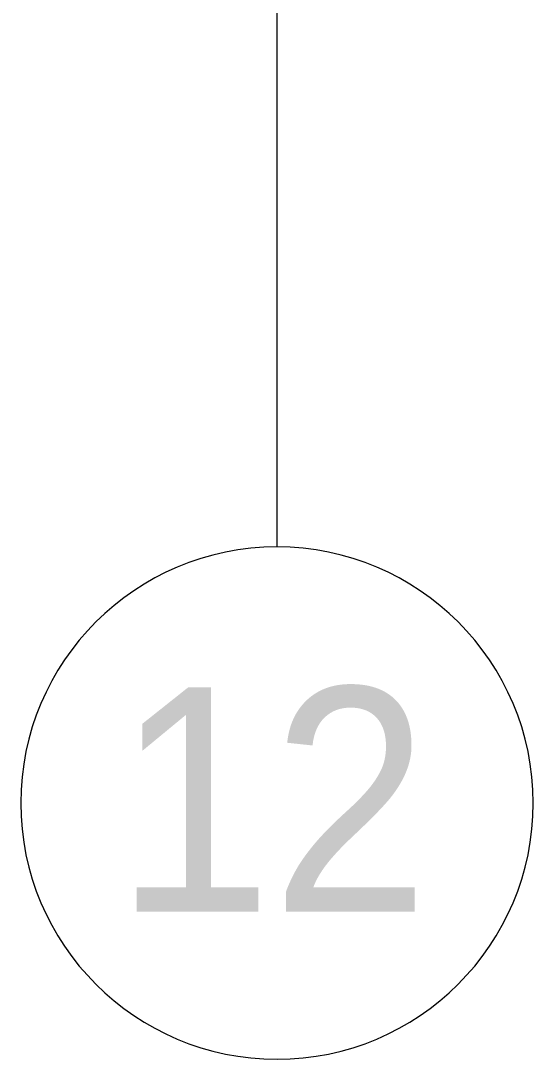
# Model space of a CAD drawing. Header units: millimetres. Extents: x -6228 to 200708, y -8553 to 29014.
# Drawn here: x 36310 to 40310, y -8553 to -444 of the extents above; entities that cross this region are included whole.
import ezdxf

# ---------------------------------------------------------------- set-up
doc = ezdxf.new("R2010")
doc.units = ezdxf.units.MM
doc.layers.add('Оси', color=7, linetype='Continuous', lineweight=9)
doc.layers.add('Оси-1', color=7, linetype='Continuous', lineweight=20)
doc.styles.add('Arial', font='arial.ttf', dxfattribs={"width": 0.9, "height": 1750})

# ---------------------------------------------------------------- blocks, each defined once
blk = doc.blocks.new('Ось сетки - D8-29747960-2_1_3_птичка копия 1')
at = {"layer": 'Оси-1'}
for start, end in [(360, 180), (180, 360)]:
    blk.add_arc((0, 0), 4, start, end, dxfattribs=at)

msp = doc.modelspace()

# ---------------------------------------------------------------- linework, layer by layer
at = {"layer": 'Оси'}
msp.add_line((38310, -4552.8), (38310, 7947.2), dxfattribs=at)

# ---------------------------------------------------------------- block references
at = {"layer": 'Оси-1', "xscale": 499.9999999999995, "yscale": 499.9999999999995, "zscale": 499.9999999999995}
msp.add_blockref('Ось сетки - D8-29747960-2_1_3_птичка копия 1', (38310, -6552.8), dxfattribs=at)

# ---------------------------------------------------------------- texts
at = {"layer": 'Оси', "insert": (37046.9, -5649.6), "char_height": 1750, "width": 3030.379, "attachment_point": 1, "style": 'Arial'}
msp.add_mtext('12', dxfattribs=at)

doc.saveas('drawing.dxf')
